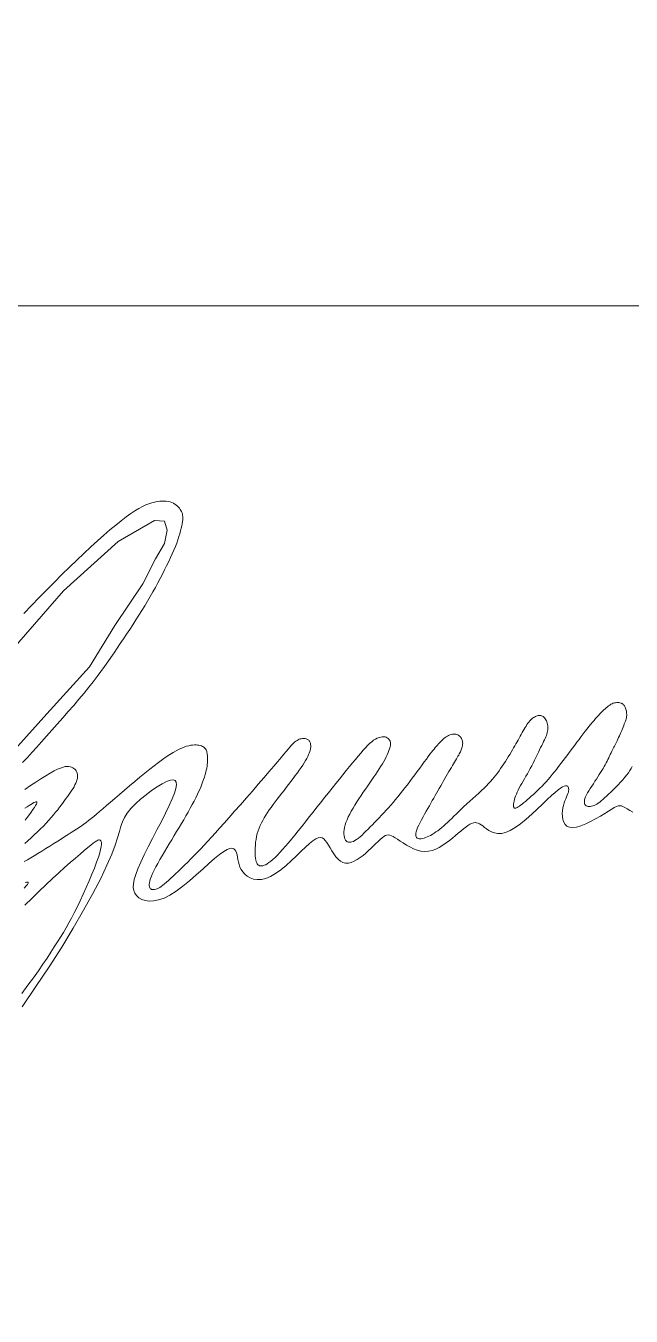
# Model space of a CAD drawing. Header units: millimetres. Extents: x 0 to 571985, y 0 to 2066666.
# Drawn here: x 568738.02 to 568740.95, y 2065003.81 to 2065010.06 of the extents above; entities that cross this region are included whole.
import ezdxf
from ezdxf.xclip import XClip

# ---------------------------------------------------------------- set-up
doc = ezdxf.new("R2010")
doc.units = ezdxf.units.MM
for name, pattern in [('ACAD_ISO10W100', [18.5, 12, -3, 0.5, -3]), ('CENTER', [3, 1.5, -0.5, 0.5, -0.5]), ('CENTER2', [1.125, 0.75, -0.125, 0.125, -0.125]), ('HIDDEN', [0.75, 0.5, -0.25]), ('Xref Grid (A1)$0$CENTER2', [1.125, 0.75, -0.125, 0.125, -0.125])]:
    doc.linetypes.add(name, pattern=pattern)
for name, color, linetype, lineweight in [('A-KY HIEU', 34, 'Continuous', 20), ('A-NET THAY', 125, 'Continuous', 18), ('A-TEXT', 7, 'Continuous', 18), ('boDnv', 54, 'Continuous', 25), ('E- RANH GIOI', 1, 'CENTER', 13)]:
    doc.layers.add(name, color=color, linetype=linetype, lineweight=lineweight)
for name, color, linetype in [('BoThamCo', 94, 'Continuous'), ('CDC.01.AXIS', 160, 'CENTER2'), ('ChiaLo', 128, 'CENTER'), ('datOlienke', 42, 'Continuous'), ('LogDg', 7, 'Continuous'), ('LoLK', 6, 'Continuous'), ('RANHGIOI', 2, 'HIDDEN'), ('TimDg', 222, 'Continuous'), ('ViaHeS', 32, 'Continuous'), ('Xref Grid (A1)$0$01.AXIS', 160, 'Xref Grid (A1)$0$CENTER2')]:
    doc.layers.add(name, color=color, linetype=linetype)
doc.styles.add('rms', font='romans.shx', dxfattribs={"width": 0.7, "bigfont": 'vns.shx'})
doc.linetypes.add('ADL', pattern='A,0.125,-0.15,["++",rms,S=0.5,R=0,X=0,Y=-0.2245],-1.35,1.125', length=2.75)

# ---------------------------------------------------------------- blocks, each defined once
blk = doc.blocks.new('dangquang')
for points in [[(-8.532, 1.651), (-8.5, 1.673), (-8.47, 1.692), (-8.443, 1.709), (-8.419, 1.724), (-8.398, 1.735), (-8.381, 1.743), (-8.368, 1.746), (-8.359, 1.746), (-8.355, 1.74), (-8.356, 1.73), (-8.362, 1.713), (-8.374, 1.691), (-8.39, 1.664), (-8.412, 1.632), (-8.437, 1.596), (-8.465, 1.557), (-8.496, 1.516), (-8.528, 1.474)], [(-8.526, 0.552), (-8.509, 0.557), (-8.494, 0.559), (-8.485, 0.558), (-8.481, 0.553), (-8.483, 0.542), (-8.494, 0.526), (-8.512, 0.502), (-8.541, 0.47)], [(-8.573, -1.283), (-8.368, -0.987), (-8.172, -0.692), (-7.988, -0.402), (-7.818, -0.122), (-7.664, 0.144), (-7.527, 0.391), (-7.411, 0.614), (-7.318, 0.808), (-7.248, 0.971), (-7.197, 1.105), (-7.161, 1.216), (-7.134, 1.308), (-7.111, 1.385), (-7.088, 1.453), (-7.059, 1.517), (-7.019, 1.58), (-6.964, 1.646), (-6.897, 1.715), (-6.822, 1.784), (-6.741, 1.851), (-6.658, 1.912), (-6.577, 1.967), (-6.502, 2.012), (-6.436, 2.046), (-6.381, 2.066), (-6.34, 2.071), (-6.311, 2.062), (-6.294, 2.038), (-6.29, 1.999), (-6.299, 1.945), (-6.32, 1.876), (-6.353, 1.791), (-6.398, 1.691), (-6.453, 1.578), (-6.514, 1.457), (-6.579, 1.331), (-6.645, 1.204), (-6.709, 1.079), (-6.769, 0.961), (-6.82, 0.852), (-6.862, 0.756), (-6.894, 0.672), (-6.916, 0.599), (-6.928, 0.536), (-6.93, 0.482), (-6.923, 0.435), (-6.907, 0.395), (-6.882, 0.36), (-6.848, 0.329), (-6.805, 0.304), (-6.755, 0.287), (-6.696, 0.278), (-6.63, 0.28), (-6.556, 0.295), (-6.475, 0.323), (-6.388, 0.366), (-6.294, 0.426), (-6.196, 0.499), (-6.097, 0.58), (-5.998, 0.666), (-5.902, 0.752), (-5.811, 0.833), (-5.728, 0.907), (-5.655, 0.967), (-5.593, 1.012), (-5.543, 1.041), (-5.502, 1.057), (-5.47, 1.061), (-5.445, 1.054), (-5.427, 1.039), (-5.413, 1.018), (-5.403, 0.991), (-5.396, 0.961), (-5.389, 0.928), (-5.383, 0.893), (-5.376, 0.856), (-5.366, 0.819), (-5.353, 0.782), (-5.335, 0.745), (-5.312, 0.71), (-5.282, 0.676), (-5.245, 0.647), (-5.201, 0.622), (-5.152, 0.605), (-5.097, 0.597), (-5.036, 0.599), (-4.971, 0.614), (-4.901, 0.642), (-4.826, 0.686), (-4.749, 0.742), (-4.671, 0.807), (-4.593, 0.876), (-4.518, 0.947), (-4.447, 1.015), (-4.381, 1.077), (-4.323, 1.13), (-4.273, 1.17), (-4.231, 1.198), (-4.195, 1.213), (-4.164, 1.218), (-4.138, 1.213), (-4.113, 1.198), (-4.091, 1.175), (-4.068, 1.144), (-4.044, 1.107), (-4.018, 1.065), (-3.992, 1.021), (-3.963, 0.976), (-3.933, 0.935), (-3.9, 0.898), (-3.866, 0.868), (-3.829, 0.847), (-3.79, 0.838), (-3.749, 0.839), (-3.706, 0.849), (-3.663, 0.867), (-3.619, 0.892), (-3.576, 0.921), (-3.533, 0.954), (-3.491, 0.989), (-3.451, 1.025), (-3.413, 1.061), (-3.377, 1.097), (-3.343, 1.131), (-3.31, 1.162), (-3.28, 1.19), (-3.252, 1.214), (-3.226, 1.233), (-3.203, 1.247), (-3.18, 1.254), (-3.158, 1.257), (-3.136, 1.254), (-3.112, 1.246), (-3.085, 1.233), (-3.056, 1.216), (-3.021, 1.193), (-2.982, 1.167), (-2.939, 1.138), (-2.891, 1.108), (-2.841, 1.079), (-2.788, 1.054), (-2.733, 1.033), (-2.677, 1.018), (-2.622, 1.012), (-2.567, 1.015), (-2.512, 1.028), (-2.458, 1.047), (-2.406, 1.073), (-2.355, 1.104), (-2.305, 1.138), (-2.257, 1.174), (-2.211, 1.211), (-2.167, 1.247), (-2.126, 1.282), (-2.086, 1.315), (-2.049, 1.345), (-2.014, 1.372), (-1.982, 1.396), (-1.952, 1.415), (-1.924, 1.428), (-1.899, 1.437), (-1.876, 1.44), (-1.855, 1.438), (-1.833, 1.432), (-1.811, 1.421), (-1.788, 1.407), (-1.764, 1.39), (-1.736, 1.369), (-1.706, 1.346), (-1.671, 1.323), (-1.633, 1.303), (-1.589, 1.287), (-1.54, 1.278), (-1.486, 1.279), (-1.425, 1.293), (-1.357, 1.321), (-1.283, 1.365), (-1.204, 1.422), (-1.122, 1.489), (-1.039, 1.562), (-0.958, 1.637), (-0.88, 1.711), (-0.809, 1.779), (-0.745, 1.839), (-0.692, 1.887), (-0.648, 1.924), (-0.612, 1.951), (-0.583, 1.969), (-0.56, 1.98), (-0.542, 1.985), (-0.528, 1.985), (-0.517, 1.981), (-0.508, 1.975), (-0.501, 1.967), (-0.496, 1.956), (-0.493, 1.943), (-0.492, 1.928), (-0.493, 1.911), (-0.497, 1.892), (-0.504, 1.871), (-0.513, 1.847), (-0.524, 1.821), (-0.536, 1.793), (-0.548, 1.763), (-0.56, 1.73), (-0.571, 1.694), (-0.579, 1.656), (-0.585, 1.615), (-0.588, 1.572), (-0.586, 1.528), (-0.579, 1.485), (-0.566, 1.446), (-0.546, 1.412), (-0.518, 1.386), (-0.481, 1.37), (-0.434, 1.365), (-0.377, 1.374), (-0.311, 1.394), (-0.241, 1.423), (-0.168, 1.458), (-0.095, 1.497), (-0.024, 1.537), (0.041, 1.576), (0.097, 1.61), (0.144, 1.639), (0.182, 1.661), (0.213, 1.676), (0.239, 1.686), (0.263, 1.689), (0.286, 1.686), (0.31, 1.677), (0.339, 1.662), (0.372, 1.642), (0.411, 1.618), (0.454, 1.593)], [(0.445, 2.268), (0.43, 2.239), (0.412, 2.21), (0.391, 2.178), (0.367, 2.145), (0.338, 2.11), (0.307, 2.073), (0.273, 2.036), (0.238, 1.998), (0.201, 1.961), (0.166, 1.925), (0.131, 1.891), (0.098, 1.859), (0.067, 1.83), (0.039, 1.804), (0.013, 1.781), (-0.012, 1.76), (-0.034, 1.742), (-0.056, 1.727), (-0.077, 1.713), (-0.097, 1.702), (-0.117, 1.693), (-0.137, 1.687), (-0.155, 1.682), (-0.173, 1.679), (-0.19, 1.679), (-0.206, 1.68), (-0.22, 1.684), (-0.233, 1.69), (-0.243, 1.697), (-0.252, 1.707), (-0.258, 1.72), (-0.261, 1.735), (-0.261, 1.752), (-0.259, 1.772), (-0.253, 1.794), (-0.243, 1.82), (-0.23, 1.848), (-0.213, 1.879), (-0.194, 1.911), (-0.173, 1.945), (-0.15, 1.98), (-0.127, 2.015), (-0.104, 2.05), (-0.081, 2.084), (-0.06, 2.117), (-0.04, 2.149), (-0.02, 2.18), (-0.002, 2.21), (0.015, 2.239), (0.031, 2.267), (0.046, 2.295), (0.06, 2.322), (0.074, 2.348), (0.087, 2.375), (0.099, 2.4), (0.111, 2.425), (0.122, 2.449), (0.133, 2.472), (0.143, 2.494), (0.153, 2.514), (0.163, 2.534), (0.173, 2.553), (0.183, 2.572), (0.193, 2.59), (0.204, 2.609), (0.214, 2.629), (0.224, 2.649), (0.235, 2.672), (0.246, 2.696), (0.257, 2.721), (0.269, 2.747), (0.28, 2.774), (0.291, 2.801), (0.302, 2.827), (0.312, 2.853), (0.322, 2.876), (0.33, 2.899), (0.338, 2.919), (0.345, 2.938), (0.351, 2.957), (0.356, 2.974), (0.36, 2.99), (0.363, 3.007), (0.365, 3.023), (0.365, 3.039), (0.364, 3.056), (0.362, 3.072), (0.36, 3.088), (0.356, 3.103), (0.352, 3.118), (0.347, 3.132), (0.342, 3.145), (0.337, 3.157), (0.331, 3.167), (0.324, 3.177), (0.317, 3.185), (0.308, 3.193), (0.299, 3.199), (0.288, 3.204), (0.276, 3.208), (0.263, 3.212), (0.249, 3.214), (0.233, 3.215), (0.217, 3.215), (0.2, 3.213), (0.183, 3.21), (0.165, 3.205), (0.148, 3.198), (0.131, 3.19), (0.114, 3.179), (0.097, 3.167), (0.08, 3.154), (0.062, 3.139), (0.045, 3.123), (0.027, 3.106), (0.008, 3.087), (-0.011, 3.068), (-0.031, 3.048), (-0.051, 3.026), (-0.073, 3.003), (-0.095, 2.978), (-0.118, 2.952), (-0.142, 2.924), (-0.167, 2.894), (-0.193, 2.861), (-0.22, 2.827), (-0.249, 2.79), (-0.278, 2.752), (-0.308, 2.712), (-0.339, 2.671), (-0.371, 2.628), (-0.403, 2.584), (-0.437, 2.539), (-0.471, 2.494), (-0.505, 2.448), (-0.54, 2.402), (-0.574, 2.356), (-0.608, 2.312), (-0.642, 2.269), (-0.675, 2.227), (-0.706, 2.187), (-0.737, 2.149), (-0.767, 2.113), (-0.797, 2.078), (-0.827, 2.044), (-0.857, 2.012), (-0.887, 1.98), (-0.918, 1.948), (-0.949, 1.917), (-0.981, 1.887), (-1.014, 1.857), (-1.045, 1.829), (-1.076, 1.802), (-1.105, 1.776), (-1.133, 1.753), (-1.159, 1.732), (-1.182, 1.713), (-1.203, 1.697), (-1.221, 1.684), (-1.238, 1.672), (-1.252, 1.664), (-1.265, 1.658), (-1.276, 1.654), (-1.285, 1.654), (-1.293, 1.655), (-1.299, 1.659), (-1.304, 1.666), (-1.308, 1.675), (-1.309, 1.687), (-1.31, 1.701), (-1.308, 1.718), (-1.305, 1.736), (-1.301, 1.757), (-1.294, 1.78), (-1.287, 1.805), (-1.277, 1.832), (-1.266, 1.861), (-1.253, 1.89), (-1.239, 1.921), (-1.223, 1.953), (-1.206, 1.986), (-1.187, 2.019), (-1.167, 2.053), (-1.146, 2.089), (-1.125, 2.125), (-1.103, 2.162), (-1.081, 2.2), (-1.06, 2.24), (-1.038, 2.28), (-1.017, 2.321), (-0.997, 2.362), (-0.978, 2.402), (-0.959, 2.442), (-0.94, 2.48), (-0.923, 2.517), (-0.907, 2.551), (-0.891, 2.582), (-0.877, 2.611), (-0.864, 2.637), (-0.851, 2.662), (-0.841, 2.685), (-0.831, 2.707), (-0.822, 2.729), (-0.815, 2.75), (-0.81, 2.771), (-0.805, 2.792), (-0.803, 2.813), (-0.801, 2.833), (-0.801, 2.854), (-0.802, 2.873), (-0.805, 2.892), (-0.809, 2.91), (-0.814, 2.928), (-0.821, 2.944), (-0.829, 2.96), (-0.838, 2.974), (-0.848, 2.987), (-0.858, 2.998), (-0.869, 3.007), (-0.881, 3.014), (-0.893, 3.02), (-0.906, 3.023), (-0.919, 3.025), (-0.932, 3.024), (-0.945, 3.023), (-0.958, 3.019), (-0.972, 3.014), (-0.985, 3.008), (-0.999, 3.001), (-1.012, 2.992), (-1.026, 2.982), (-1.04, 2.971), (-1.053, 2.958), (-1.067, 2.943), (-1.081, 2.927), (-1.095, 2.909), (-1.109, 2.889), (-1.123, 2.868), (-1.137, 2.845), (-1.151, 2.821), (-1.166, 2.796), (-1.18, 2.77), (-1.195, 2.743), (-1.21, 2.716), (-1.225, 2.689), (-1.24, 2.661), (-1.256, 2.633), (-1.272, 2.605), (-1.289, 2.575), (-1.306, 2.545), (-1.324, 2.514), (-1.344, 2.482), (-1.364, 2.448), (-1.385, 2.413), (-1.407, 2.378), (-1.429, 2.343), (-1.452, 2.307), (-1.475, 2.272), (-1.499, 2.238), (-1.522, 2.204), (-1.546, 2.172), (-1.57, 2.141), (-1.594, 2.111), (-1.62, 2.08), (-1.648, 2.049), (-1.677, 2.018), (-1.709, 1.985), (-1.744, 1.95), (-1.783, 1.914), (-1.823, 1.875), (-1.866, 1.836), (-1.91, 1.796), (-1.954, 1.755), (-1.998, 1.715), (-2.041, 1.676), (-2.081, 1.638), (-2.12, 1.601), (-2.156, 1.566), (-2.19, 1.533), (-2.222, 1.501), (-2.253, 1.471), (-2.283, 1.442), (-2.313, 1.415), (-2.341, 1.389), (-2.37, 1.365), (-2.399, 1.342), (-2.427, 1.32), (-2.455, 1.301), (-2.483, 1.282), (-2.51, 1.266), (-2.536, 1.251), (-2.561, 1.238), (-2.586, 1.227), (-2.609, 1.217), (-2.631, 1.21), (-2.652, 1.205), (-2.671, 1.201), (-2.689, 1.2), (-2.705, 1.201), (-2.719, 1.204), (-2.731, 1.21), (-2.741, 1.218), (-2.748, 1.229), (-2.753, 1.243), (-2.754, 1.26), (-2.753, 1.281), (-2.747, 1.305), (-2.739, 1.333), (-2.726, 1.366), (-2.709, 1.402), (-2.69, 1.441), (-2.669, 1.481), (-2.646, 1.523), (-2.623, 1.566), (-2.599, 1.608), (-2.575, 1.65), (-2.552, 1.69), (-2.53, 1.728), (-2.509, 1.766), (-2.488, 1.803), (-2.467, 1.839), (-2.447, 1.874), (-2.426, 1.91), (-2.406, 1.946), (-2.385, 1.982), (-2.364, 2.019), (-2.343, 2.055), (-2.322, 2.091), (-2.302, 2.126), (-2.282, 2.16), (-2.262, 2.194), (-2.244, 2.225), (-2.226, 2.255), (-2.209, 2.283), (-2.194, 2.31), (-2.179, 2.335), (-2.165, 2.359), (-2.152, 2.381), (-2.14, 2.402), (-2.129, 2.421), (-2.119, 2.439), (-2.11, 2.456), (-2.102, 2.472), (-2.094, 2.487), (-2.087, 2.502), (-2.081, 2.516), (-2.076, 2.53), (-2.071, 2.544), (-2.067, 2.558), (-2.064, 2.572), (-2.061, 2.586), (-2.06, 2.6), (-2.059, 2.615), (-2.06, 2.629), (-2.062, 2.643), (-2.065, 2.657), (-2.07, 2.671), (-2.077, 2.684), (-2.085, 2.697), (-2.094, 2.709), (-2.105, 2.72), (-2.117, 2.729), (-2.13, 2.737), (-2.144, 2.743), (-2.16, 2.747), (-2.177, 2.749), (-2.194, 2.749), (-2.212, 2.747), (-2.23, 2.743), (-2.249, 2.737), (-2.267, 2.729), (-2.285, 2.72), (-2.303, 2.709), (-2.32, 2.696), (-2.337, 2.683), (-2.353, 2.668), (-2.37, 2.653), (-2.386, 2.636), (-2.401, 2.62), (-2.417, 2.603), (-2.432, 2.586), (-2.447, 2.568), (-2.464, 2.549), (-2.481, 2.528), (-2.499, 2.505), (-2.52, 2.479), (-2.543, 2.45), (-2.568, 2.416), (-2.596, 2.378), (-2.627, 2.336), (-2.66, 2.292), (-2.695, 2.244), (-2.731, 2.195), (-2.768, 2.146), (-2.805, 2.096), (-2.841, 2.047), (-2.877, 1.999), (-2.913, 1.953), (-2.948, 1.908), (-2.983, 1.864), (-3.018, 1.821), (-3.052, 1.779), (-3.087, 1.739), (-3.121, 1.699), (-3.156, 1.66), (-3.191, 1.622), (-3.226, 1.585), (-3.26, 1.548), (-3.295, 1.512), (-3.329, 1.477), (-3.362, 1.443), (-3.395, 1.409), (-3.427, 1.375), (-3.459, 1.343), (-3.49, 1.312), (-3.519, 1.283), (-3.548, 1.255), (-3.576, 1.23), (-3.602, 1.208), (-3.628, 1.189), (-3.652, 1.174), (-3.674, 1.162), (-3.696, 1.153), (-3.715, 1.149), (-3.734, 1.148), (-3.75, 1.15), (-3.766, 1.157), (-3.779, 1.167), (-3.791, 1.182), (-3.8, 1.199), (-3.808, 1.221), (-3.813, 1.245), (-3.816, 1.272), (-3.816, 1.302), (-3.813, 1.334), (-3.807, 1.368), (-3.797, 1.405), (-3.785, 1.442), (-3.769, 1.482), (-3.751, 1.523), (-3.73, 1.565), (-3.707, 1.609), (-3.681, 1.653), (-3.654, 1.699), (-3.624, 1.746), (-3.594, 1.793), (-3.562, 1.84), (-3.529, 1.888), (-3.497, 1.935), (-3.464, 1.982), (-3.432, 2.027), (-3.402, 2.072), (-3.372, 2.115), (-3.344, 2.156), (-3.317, 2.197), (-3.292, 2.236), (-3.268, 2.273), (-3.246, 2.31), (-3.226, 2.345), (-3.207, 2.379), (-3.189, 2.412), (-3.174, 2.444), (-3.16, 2.475), (-3.149, 2.504), (-3.14, 2.532), (-3.133, 2.558), (-3.129, 2.582), (-3.128, 2.605), (-3.129, 2.625), (-3.133, 2.644), (-3.14, 2.66), (-3.149, 2.674), (-3.161, 2.686), (-3.175, 2.695), (-3.19, 2.703), (-3.208, 2.707), (-3.228, 2.709), (-3.249, 2.709), (-3.272, 2.705), (-3.296, 2.698), (-3.322, 2.688), (-3.349, 2.674), (-3.376, 2.657), (-3.405, 2.635), (-3.435, 2.61), (-3.466, 2.58), (-3.498, 2.547), (-3.532, 2.509), (-3.567, 2.468), (-3.605, 2.423), (-3.645, 2.374), (-3.687, 2.322), (-3.732, 2.267), (-3.78, 2.208), (-3.83, 2.147), (-3.881, 2.083), (-3.935, 2.018), (-3.989, 1.95), (-4.045, 1.88), (-4.102, 1.81), (-4.159, 1.738), (-4.216, 1.666), (-4.272, 1.594), (-4.329, 1.523), (-4.384, 1.453), (-4.438, 1.384), (-4.491, 1.319), (-4.541, 1.256), (-4.59, 1.197), (-4.636, 1.141), (-4.68, 1.089), (-4.721, 1.041), (-4.761, 0.998), (-4.798, 0.958), (-4.833, 0.924), (-4.865, 0.893), (-4.895, 0.868), (-4.923, 0.847), (-4.949, 0.83), (-4.972, 0.817), (-4.994, 0.808), (-5.013, 0.802), (-5.031, 0.799), (-5.048, 0.799), (-5.062, 0.802), (-5.075, 0.808), (-5.086, 0.816), (-5.096, 0.828), (-5.105, 0.843), (-5.112, 0.863), (-5.118, 0.886), (-5.122, 0.914), (-5.126, 0.946), (-5.128, 0.981), (-5.128, 1.02), (-5.128, 1.062), (-5.125, 1.104), (-5.121, 1.148), (-5.115, 1.192), (-5.106, 1.235), (-5.096, 1.276), (-5.084, 1.317), (-5.07, 1.356), (-5.054, 1.395), (-5.036, 1.434), (-5.016, 1.472), (-4.994, 1.51), (-4.971, 1.548), (-4.946, 1.587), (-4.92, 1.626), (-4.892, 1.665), (-4.863, 1.706), (-4.832, 1.746), (-4.801, 1.788), (-4.769, 1.83), (-4.735, 1.873), (-4.701, 1.916), (-4.667, 1.96), (-4.633, 2.004), (-4.599, 2.048), (-4.566, 2.092), (-4.534, 2.134), (-4.503, 2.176), (-4.475, 2.216), (-4.448, 2.255), (-4.424, 2.291), (-4.403, 2.326), (-4.383, 2.359), (-4.366, 2.39), (-4.351, 2.419), (-4.339, 2.445), (-4.328, 2.469), (-4.32, 2.49), (-4.314, 2.51), (-4.31, 2.527), (-4.307, 2.542), (-4.306, 2.557), (-4.306, 2.57), (-4.306, 2.582), (-4.308, 2.593), (-4.309, 2.604), (-4.311, 2.614), (-4.314, 2.624), (-4.317, 2.634), (-4.322, 2.643), (-4.327, 2.651), (-4.334, 2.658), (-4.342, 2.665), (-4.352, 2.67), (-4.362, 2.675), (-4.374, 2.679), (-4.387, 2.682), (-4.401, 2.683), (-4.415, 2.684), (-4.43, 2.683), (-4.445, 2.681), (-4.46, 2.677), (-4.476, 2.672), (-4.491, 2.665), (-4.507, 2.656), (-4.524, 2.645), (-4.54, 2.632), (-4.558, 2.617), (-4.576, 2.599), (-4.595, 2.579), (-4.615, 2.555), (-4.639, 2.527), (-4.668, 2.493), (-4.702, 2.451), (-4.743, 2.401), (-4.792, 2.342), (-4.851, 2.273), (-4.92, 2.193), (-4.997, 2.103), (-5.081, 2.007), (-5.168, 1.907), (-5.257, 1.805), (-5.346, 1.704), (-5.432, 1.607), (-5.513, 1.515), (-5.586, 1.432), (-5.654, 1.356), (-5.716, 1.286), (-5.774, 1.222), (-5.828, 1.163), (-5.879, 1.107), (-5.929, 1.054), (-5.979, 1.003), (-6.028, 0.952), (-6.077, 0.903), (-6.125, 0.855), (-6.173, 0.808), (-6.218, 0.764), (-6.262, 0.722), (-6.304, 0.682), (-6.342, 0.646), (-6.378, 0.613), (-6.41, 0.583), (-6.44, 0.557), (-6.467, 0.534), (-6.492, 0.513), (-6.516, 0.496), (-6.538, 0.481), (-6.558, 0.469), (-6.578, 0.46), (-6.596, 0.453), (-6.614, 0.449), (-6.63, 0.448), (-6.644, 0.449), (-6.658, 0.452), (-6.669, 0.458), (-6.679, 0.467), (-6.686, 0.477), (-6.692, 0.491), (-6.695, 0.507), (-6.695, 0.527), (-6.692, 0.551), (-6.686, 0.579), (-6.676, 0.611), (-6.662, 0.647), (-6.643, 0.688), (-6.621, 0.734), (-6.595, 0.784), (-6.567, 0.837), (-6.536, 0.892), (-6.503, 0.949), (-6.468, 1.008), (-6.433, 1.067), (-6.397, 1.127), (-6.361, 1.187), (-6.325, 1.247), (-6.289, 1.306), (-6.253, 1.366), (-6.218, 1.424), (-6.184, 1.482), (-6.151, 1.539), (-6.119, 1.596), (-6.088, 1.651), (-6.059, 1.705), (-6.031, 1.757), (-6.005, 1.808), (-5.981, 1.858), (-5.959, 1.906), (-5.938, 1.951), (-5.92, 1.995), (-5.904, 2.037), (-5.889, 2.077), (-5.877, 2.114), (-5.866, 2.15), (-5.857, 2.184), (-5.85, 2.216), (-5.844, 2.246), (-5.839, 2.275), (-5.836, 2.301), (-5.833, 2.326), (-5.832, 2.35), (-5.831, 2.372), (-5.831, 2.392), (-5.832, 2.412), (-5.833, 2.43), (-5.835, 2.447), (-5.837, 2.463), (-5.84, 2.479), (-5.843, 2.493), (-5.848, 2.506), (-5.854, 2.518), (-5.861, 2.53), (-5.87, 2.54), (-5.881, 2.55), (-5.893, 2.559), (-5.907, 2.567), (-5.923, 2.574), (-5.94, 2.579), (-5.959, 2.583), (-5.98, 2.587), (-6.002, 2.588), (-6.026, 2.588), (-6.052, 2.587), (-6.08, 2.583), (-6.109, 2.577), (-6.141, 2.569), (-6.175, 2.557), (-6.212, 2.542), (-6.252, 2.524), (-6.294, 2.502), (-6.34, 2.476), (-6.389, 2.445), (-6.441, 2.411), (-6.496, 2.372), (-6.556, 2.328), (-6.619, 2.28), (-6.686, 2.228), (-6.757, 2.171), (-6.831, 2.11), (-6.907, 2.047), (-6.983, 1.983), (-7.058, 1.919), (-7.131, 1.857), (-7.201, 1.797), (-7.265, 1.742), (-7.324, 1.691), (-7.378, 1.645), (-7.427, 1.603), (-7.472, 1.565), (-7.514, 1.53), (-7.552, 1.498), (-7.589, 1.469), (-7.625, 1.442), (-7.66, 1.416), (-7.695, 1.391), (-7.731, 1.367), (-7.767, 1.342), (-7.806, 1.317), (-7.847, 1.291), (-7.891, 1.263), (-7.939, 1.233), (-7.991, 1.2), (-8.046, 1.166), (-8.103, 1.129), (-8.162, 1.092), (-8.222, 1.055), (-8.281, 1.018), (-8.338, 0.983), (-8.394, 0.95), (-8.446, 0.919), (-8.495, 0.89), (-8.541, 0.864)], [(-8.533, 1.129), (-8.487, 1.171), (-8.44, 1.214), (-8.393, 1.257), (-8.346, 1.302), (-8.301, 1.346), (-8.257, 1.389), (-8.215, 1.432), (-8.177, 1.474), (-8.141, 1.515), (-8.108, 1.554), (-8.077, 1.593), (-8.047, 1.63), (-8.02, 1.666), (-7.993, 1.701), (-7.968, 1.735), (-7.944, 1.768), (-7.92, 1.8), (-7.897, 1.831), (-7.876, 1.861), (-7.856, 1.89), (-7.837, 1.918), (-7.82, 1.945), (-7.805, 1.971), (-7.791, 1.997), (-7.779, 2.022), (-7.77, 2.046), (-7.762, 2.069), (-7.756, 2.092), (-7.753, 2.113), (-7.752, 2.133), (-7.754, 2.152), (-7.757, 2.171), (-7.764, 2.188), (-7.772, 2.203), (-7.782, 2.218), (-7.795, 2.231), (-7.809, 2.242), (-7.825, 2.252), (-7.842, 2.26), (-7.861, 2.266), (-7.883, 2.27), (-7.907, 2.27), (-7.936, 2.267), (-7.968, 2.259), (-8.006, 2.246), (-8.05, 2.228), (-8.101, 2.203), (-8.159, 2.171), (-8.224, 2.133), (-8.295, 2.089), (-8.37, 2.04), (-8.449, 1.987), (-8.531, 1.931)], [(-8.565, 2.328), (-8.494, 2.404), (-8.424, 2.479), (-8.355, 2.556), (-8.284, 2.636), (-8.211, 2.718), (-8.134, 2.805), (-8.054, 2.895), (-7.973, 2.988), (-7.891, 3.081), (-7.81, 3.174), (-7.732, 3.266), (-7.657, 3.356), (-7.587, 3.442), (-7.522, 3.523), (-7.463, 3.601), (-7.408, 3.675), (-7.356, 3.747), (-7.307, 3.816), (-7.26, 3.884), (-7.213, 3.952), (-7.168, 4.02), (-7.121, 4.088), (-7.075, 4.157), (-7.028, 4.227), (-6.982, 4.297), (-6.936, 4.367), (-6.89, 4.437), (-6.845, 4.507), (-6.802, 4.577), (-6.76, 4.647), (-6.718, 4.716), (-6.679, 4.784), (-6.64, 4.852), (-6.603, 4.919), (-6.567, 4.985), (-6.532, 5.05), (-6.499, 5.114), (-6.467, 5.178), (-6.436, 5.239), (-6.406, 5.3), (-6.379, 5.359), (-6.353, 5.416), (-6.329, 5.471), (-6.307, 5.524), (-6.287, 5.575), (-6.269, 5.624), (-6.254, 5.67), (-6.241, 5.713), (-6.229, 5.754), (-6.22, 5.793), (-6.212, 5.828), (-6.206, 5.861), (-6.202, 5.891), (-6.199, 5.918), (-6.198, 5.943), (-6.198, 5.965), (-6.2, 5.985), (-6.204, 6.004), (-6.209, 6.022), (-6.216, 6.04), (-6.224, 6.057), (-6.235, 6.073), (-6.247, 6.09), (-6.261, 6.106), (-6.277, 6.122), (-6.295, 6.137), (-6.314, 6.15), (-6.336, 6.163), (-6.359, 6.173), (-6.384, 6.182), (-6.412, 6.189), (-6.441, 6.194), (-6.471, 6.196), (-6.504, 6.196), (-6.539, 6.194), (-6.575, 6.189), (-6.614, 6.181), (-6.654, 6.171), (-6.697, 6.156), (-6.743, 6.138), (-6.792, 6.115), (-6.846, 6.086), (-6.904, 6.051), (-6.966, 6.01), (-7.035, 5.961), (-7.109, 5.904), (-7.189, 5.84), (-7.275, 5.769), (-7.365, 5.691), (-7.46, 5.607), (-7.559, 5.517), (-7.661, 5.421), (-7.766, 5.321), (-7.874, 5.217), (-7.985, 5.109), (-8.096, 4.998), (-8.209, 4.884), (-8.322, 4.768), (-8.434, 4.651), (-8.545, 4.533)], [(-8.533, 0.217), (-8.425, 0.324), (-8.321, 0.426), (-8.221, 0.521), (-8.125, 0.612), (-8.032, 0.697), (-7.944, 0.776), (-7.862, 0.849), (-7.786, 0.915), (-7.717, 0.974), (-7.655, 1.026), (-7.602, 1.07), (-7.558, 1.106), (-7.522, 1.135), (-7.493, 1.156), (-7.47, 1.171), (-7.452, 1.18), (-7.439, 1.185), (-7.428, 1.184), (-7.419, 1.18), (-7.411, 1.172), (-7.405, 1.16), (-7.401, 1.142), (-7.401, 1.118), (-7.404, 1.085), (-7.412, 1.043), (-7.426, 0.992), (-7.446, 0.928), (-7.472, 0.853), (-7.505, 0.768), (-7.542, 0.676), (-7.583, 0.578), (-7.626, 0.478), (-7.671, 0.379), (-7.715, 0.282), (-7.759, 0.191), (-7.801, 0.106), (-7.842, 0.028), (-7.881, -0.045), (-7.921, -0.116), (-7.962, -0.185), (-8.004, -0.254), (-8.049, -0.325), (-8.097, -0.399), (-8.148, -0.479), (-8.204, -0.564), (-8.265, -0.654), (-8.332, -0.752), (-8.406, -0.856), (-8.486, -0.967), (-8.575, -1.087)]]:
    blk.add_lwpolyline(points)
for points in [[(-6.788, 4.97), (-7.202, 4.355), (-7.577, 3.746), (-8.209, 3.046), (-8.941, 2.234), (-10.04, 1.307), (-10.642, 0.855), (-10.744, 0.925), (-10.639, 1.218), (-10.215, 1.948), (-9.865, 2.432), (-9.403, 3.12), (-8.623, 4.107), (-7.963, 4.868), (-7.151, 5.597), (-6.616, 5.906), (-6.47, 5.897), (-6.428, 5.763), (-6.47, 5.566), (-6.603, 5.339)], [(-8.209, 3.046), (-8.941, 2.234), (-10.04, 1.307), (-10.642, 0.855), (-10.744, 0.925), (-10.639, 1.218), (-10.215, 1.948), (-9.865, 2.432), (-9.403, 3.12), (-8.623, 4.107), (-7.963, 4.868), (-7.151, 5.597), (-6.616, 5.906), (-6.47, 5.897), (-6.428, 5.763), (-6.47, 5.566), (-6.603, 5.339), (-6.788, 4.97), (-7.202, 4.355), (-7.577, 3.746)], [(-6.616, 5.906), (-6.47, 5.897), (-6.428, 5.763), (-6.47, 5.566), (-6.603, 5.339), (-6.788, 4.97), (-7.202, 4.355), (-7.577, 3.746), (-8.209, 3.046), (-8.941, 2.234), (-10.04, 1.307), (-10.642, 0.855), (-10.744, 0.925), (-10.639, 1.218), (-10.215, 1.948), (-9.865, 2.432), (-9.403, 3.12), (-8.623, 4.107), (-7.963, 4.868), (-7.151, 5.597)]]:
    blk.add_lwpolyline(points, close=True)
blk = doc.blocks.new('A$C33BC4D2A')
at = {"layer": 'A-KY HIEU', "color": 0}
blk.add_line((353.662, -181.132), (414.985, -181.132), dxfattribs=at)
at = {"layer": 'A-TEXT', "xscale": 0.7716810816000003, "yscale": 0.7716810816000003, "zscale": 0.7716810816000003}
blk.add_blockref('dangquang', (400.264, -188.141), dxfattribs=at)
blk = doc.blocks.new('NEN')
at = {"layer": 'boDnv', "color": 10, "linetype": 'ADL', "ltscale": 0.25}
for points in [[(263.0527, -132.0058), (256.939, -119.7821), (251.2083, -118.0699), (145.6568, -179.3973), (154.6996, -194.961)], [(270.4041, -156.6479), (272.264, -150.423), (266.19, -138.2787), (158.2163, -201.0136), (167.2591, -216.5772)]]:
    blk.add_lwpolyline(points, close=True, dxfattribs=at)
at = {"layer": 'BoThamCo'}
blk.add_lwpolyline([(274.1261, -178.4835, 1), (272.3678, -175.4573), (138.5886, -253.1856, -0.013452), (91.443, -278.9073, 0.999991), (93.036, -282.0238, 0.013452), (140.3469, -256.2119)], format="xyb", close=True, dxfattribs=at)
at = {"layer": 'ChiaLo', "ltscale": 5}
for points in [[(264.3672, -132.3985), (154.3374, -196.328)], [(266.6082, -136.8792), (156.8493, -200.6513)], [(204.9413, -195.8396), (194.8938, -178.5467)], [(199.7534, -198.8539), (189.7059, -181.5609)], [(194.5655, -201.8682), (184.518, -184.5752)]]:
    blk.add_lwpolyline(points, dxfattribs=at)
at = {"layer": 'datOlienke'}
for points in [[(264.3672, -132.3985), (257.6399, -118.9478), (251.08, -116.9878), (144.2898, -179.0351), (154.3374, -196.328)], [(271.2489, -157.3136), (273.3355, -150.3299), (266.6082, -136.8792), (156.8493, -200.6513), (166.8968, -217.9442)]]:
    blk.add_lwpolyline(points, close=True, dxfattribs=at)
at = {"layer": 'LogDg'}
for points in [[(34.2963, -348.7657, -0.124666), (14.1135, -339.7708, 0.262937), (-5.3311, -336.7709, -0.009345), (-40.9593, -349.4731), (-145.8681, -384.68, 0.405257), (-155.456, -403.2345), (-146.5573, -432.7198), (-158.0455, -436.1869), (-166.5718, -407.9355, 0.423227), (-185.7044, -398.0489), (-272.0774, -427.0352, 0.40652), (-277.1808, -436.9642), (-262.9473, -483.3973), (-271.552, -486.035), (-285.5926, -440.2316, 0.421949), (-295.7866, -434.9919), (-422.26, -477.4358, 0.346831), (-427.6836, -485.7262), (-426.6625, -497.2491, 0.109851), (-417.2095, -527.0454), (-422.3983, -530.058, -0.109851), (-432.639, -497.7787), (-433.1944, -491.5119, 0.484967), (-443.7084, -484.6337), (-484.1993, -498.2223, 0.36701), (-492.2282, -511.5103), (-484.4022, -560.0117), (-490.3256, -560.9674), (-497.4329, -516.9204, 0.457512), (-512.889, -507.3877), (-525.3374, -511.3138, 0.375227), (-533.5538, -524.7953, 0.049445), (-523.2483, -562.1181), (-518.4039, -576.5774), (-525.5153, -578.96), (-530.3067, -564.659, -0.044276), (-540.221, -530.0359, 0.448349), (-555.6136, -520.8625), (-568.8528, -525.0381), (-576.0716, -502.1495), (-552.3906, -494.6807, 0.333336), (-544.0028, -482.9757), (-545.8648, -397.305, 0.120559), (-569.9983, -307.198), (-621.9793, -219.7122, 0.334943), (-635.3588, -214.2393), (-686.931, -227.8546), (-689.8026, -216.9773), (-647.9573, -205.93, 0.498191), (-640.7041, -188.1979), (-654.3785, -165.1834, -0.144979), (-668.8527, -108.0612), (-659.8453, 118.2305, 0.428088), (-671.924, 130.7074), (-689.222, 130.5802), (-689.3047, 141.8299), (-670.344, 141.9693, 0.400474), (-658.4418, 153.4917), (-657.8283, 168.9043), (-656.0598, 189.3738), (-648.5876, 188.7282), (-650.3411, 168.4321), (-650.8886, 154.6782, 0.425345), (-638.9212, 142.2009), (-621.6127, 142.3282, 0.402651), (-609.7072, 153.9405), (-609.3869, 163.8586, -0.019867), (-608.2266, 179.9421), (-606.8005, 192.652), (-600.8379, 191.9829), (-602.2641, 179.273, 0.019867), (-603.39, 163.6649), (-603.6762, 154.802, 0.425871), (-591.5942, 142.415), (-548.3623, 142.7329), (-548.2796, 131.4832), (-592.8867, 131.1552, 0.401789), (-604.791, 119.5785), (-607.7538, 35.5713, -0.005984), (-607.9832, 30.7182, 0.462462), (-599.1771, 22.2871), (-555.3774, 26.8009), (-554.7623, 20.8325), (-603.2421, 15.8364, 0.355613), (-610.3809, 8.6887), (-613.7935, -24.8378, 0.475348), (-605.0146, -33.6058), (-508.2675, -23.6355, 0.016072), (-476.8057, -19.3675, 0.37392), (-470.1383, -11.259), (-470.7046, 9.3479), (-464.7068, 9.5127), (-464.2353, -7.6476, 0.461916), (-454.7467, -15.2876), (-421.5812, -8.9933, 0.020567), (-382.0148, 0.2159), (-299.7637, 22.9628, 0.415004), (-292.7982, 35.2925), (-296.9693, 50.218), (-285.4122, 53.4478), (-281.2178, 38.4391, 0.413423), (-268.9213, 31.4924), (-169.9684, 58.8583, 0.427702), (-164.4961, 69.0523), (-169.6235, 84.7536), (-163.9199, 86.6162), (-158.4793, 69.9557, 0.400853), (-148.7421, 64.7285), (-123.897, 71.5996, 0.437327), (-113.7947, 91.1732), (-114.4623, 93.0131), (-128.5505, 136.1545), (-105.7362, 143.6047), (-91.7688, 100.8334), (-90.91, 98.4664, 0.429754), (-70.9566, 89.7718, 0.001079), (-63.9336, 92.7659, 0.001474), (-62.3421, 93.4541), (-47.5343, 99.9086, 0.386536), (-43.1261, 109.7256), (-48.3015, 125.5737), (-42.5979, 127.4362), (-38.0761, 113.5896, 0.442444), (-27.2748, 108.7394), (111.6175, 169.2805, 0.414214), (115.7545, 179.8107), (109.3613, 194.4779), (114.8615, 196.8753), (121.2547, 182.2081, 0.414214), (131.7849, 178.0711), (252.97, 230.8939), (276.8715, 241.3122), (291.579, 249.0569, 0.419837), (295.2672, 261.3654), (290.95, 269.1962), (301.4588, 274.9898), (306.0578, 266.6478, 0.408717), (318.1356, 263.0311), (326.5464, 267.4639), (332.1477, 256.8363), (324.2328, 252.6557, 0.419466), (320.5546, 240.3524), (397.0924, 101.5227, 0.433643), (408.4135, 98.6486), (440.7865, 119.3861), (444.0229, 114.3338), (410.4277, 92.8135, 0.395048), (407.7371, 82.2147), (451.0562, 3.6394, -0.005576), (472.2194, -35.7814, 0.422017), (490.0659, -41.1182), (502.995, -33.9182), (514.6716, -54.8862), (500.2954, -62.892, 0.404193), (495.0522, -80.1809), (502.5022, -94.711), (491.824, -100.186), (485.0946, -87.0614, 0.424556), (467.192, -81.6404), (316.1644, -165.913), (307.211, -171.1151, 0.396001), (304.075, -181.6109), (326.1472, -225.7423), (318.0978, -229.7681), (296.7264, -187.0378, 0.432664), (285.5523, -183.6992), (178.0716, -246.1476, 0.389772), (174.86, -256.4881), (194.0999, -297.1258), (188.677, -299.6933), (170.2313, -260.7331, 0.439085), (158.9817, -257.2392), (145.4963, -265.0745, -0.013452), (97.7013, -291.1505, 0.262926), (86.8531, -307.5634, -0.162068), (76.0152, -333.8418, 0.270323), (72.3183, -353.6529), (79.9809, -375.0735), (57.3829, -383.1574), (49.7203, -361.7369, 0.270325), (34.2963, -348.7657)], [(49.5364, -260.0655, -0.269945), (34.0948, -247.1532), (22.9993, -216.4758, -0.362457), (26.4993, -206.84), (119.6847, -152.625, -0.414384), (136.095, -156.9688), (142.2222, -167.5144, 0.414214), (153.1585, -170.4126), (250.593, -113.8012, -0.432664), (261.767, -117.1398), (278.7985, -151.1927, -0.396001), (275.6625, -161.6885), (133.4393, -244.323, -0.012999), (88.3714, -268.9641, -0.278117), (67.7674, -267.5574, 0.110848), (49.5364, -260.0655)]]:
    blk.add_lwpolyline(points, format="xyb", dxfattribs=at)
blk.add_lwpolyline([(274.2517, -178.6997, 1), (272.2422, -175.2412), (138.463, -252.9695, -0.013452), (91.3293, -278.6847, 0.999992), (93.1498, -282.2464, 0.013452), (140.4725, -256.428)], format="xyb", close=True, dxfattribs=at)
at = {"layer": 'LoLK'}
for points in [[(200.0817, -175.5324), (194.8938, -178.5467), (204.9413, -195.8396), (210.1292, -192.8254)], [(194.8938, -178.5467), (189.7059, -181.5609), (199.7534, -198.8539), (204.9413, -195.8396)], [(189.7059, -181.5609), (184.518, -184.5752), (194.5655, -201.8682), (199.7534, -198.8539)], [(184.518, -184.5752), (179.3301, -187.5895), (189.3777, -204.8824), (194.5655, -201.8682)]]:
    blk.add_lwpolyline(points, close=True, dxfattribs=at)
at = {"layer": 'RANHGIOI', "color": 1, "ltscale": 9, "const_width": 1}
blk.add_lwpolyline([(460.0003, -51.299, 0.006594), (435.293, -5.0509), (303.0785, 234.7692), (284.6716, 225.0765), (-55.9928, 76.586), (-56.8387, 76.2232, -0.005137), (-90.7429, 62.0928), (-377.2169, -17.1329, -0.020567), (-418.225, -26.6776), (-463.4433, -35.2593, -0.021218), (-506.4223, -41.5407), (-623.6381, -53.6203), (-626.4644, -70.8838, 0.128574), (-620.4203, -135.3605), (-615.5048, -148.8597, 0.039408), (-607.1434, -167.1884), (-594.1725, -190.5545), (-547.5696, -259.493, -0.11987), (-522.7038, -326.3975), (-507.9168, -451.947), (-504.475, -473.2773), (-499.2713, -471.6361), (-50.4799, -321.0239, 0.050684), (130.425, -239.1351), (301.3186, -139.8425)], format="xyb", close=True, dxfattribs=at)
at = {"layer": 'TimDg', "linetype": 'ACAD_ISO10W100', "ltscale": 0.75}
for points in [[(-618.4565, -41.0228), (-507.6525, -29.6039, 0.021218), (-465.6808, -23.4698), (-420.4625, -14.8881, 0.020567), (-380.4155, -5.567), (-94.6072, 73.4746, 0.005041), (-61.5686, 87.2517, 0.001474), (-59.9446, 87.9539), (279.4715, 235.9003), (307.9037, 250.8721)], [(-358.6333, -282.0393), (-15.3185, -166.8246, 0.050829), (-9.7768, -164.3141), (222.7353, -29.0394)]]:
    blk.add_lwpolyline(points, format="xyb", dxfattribs=at)
for points in [[(335.5485, -254.5993), (124.0987, 168.1756)], [(9.149, -213.4635), (246.0619, -75.6284)]]:
    blk.add_lwpolyline(points, dxfattribs=at)
at = {"layer": 'ViaHeS', "elevation": 0}
blk.add_lwpolyline([(-483.362, -504.2702), (-441.2103, -490.1242), (-436.0287, -493.5139), (-435.6273, -498.0435, 0.109851), (-424.9928, -531.5643), (-414.6151, -525.539, -0.109851), (-423.6742, -496.9843), (-424.3423, -489.4452), (-420.001, -483.0065), (-295.2486, -441.1402), (-289.043, -444.3299), (-275.8544, -487.3538), (-258.6449, -482.0784), (-271.9724, -438.6011), (-268.6976, -432.2298), (-181.6336, -403.0116), (-172.9748, -407.4859), (-163.7896, -437.9205), (-140.8132, -430.9862), (-150.2112, -399.8466), (-145.5974, -390.918), (-39.0262, -355.1533, 0.008545), (-6.2352, -343.5216, -0.249193), (12.3751, -345.9636, 0.09975), (30.772, -354.1807, -0.256949), (45.2149, -366.9568), (51.7332, -385.1784), (85.6303, -373.0526), (79.1121, -354.8311, -0.256949), (82.1742, -335.7929, 0.136918), (92.6068, -310.438, -0.249193), (103.3078, -295.0173, 0.012659), (148.5106, -270.2624), (162.1573, -262.3334), (168.6201, -264.3406), (185.9656, -300.977), (196.8114, -295.8421), (179.0327, -258.2907), (181.2164, -251.2597), (287.3839, -189.5742), (293.9438, -191.5342), (314.0731, -231.7811), (330.1719, -223.7293), (309.538, -182.4737), (311.6246, -175.4899), (319.1336, -171.1271), (408.2768, -121.3856), (412.2736, -122.5891), (434.351, -165.3213), (442.3469, -161.1902), (420.1369, -118.2014), (421.3796, -114.0743), (470.3346, -86.7577), (479.6411, -89.5758), (486.4849, -102.9235), (507.8413, -91.9735), (500.4991, -77.6537), (503.421, -68.019), (517.5908, -60.1282), (500.0758, -28.6762), (486.9708, -35.9741), (477.6245, -33.1699, 0.0056), (456.3106, 6.5362), (412.3242, 86.3219), (414.1204, 93.3975), (444.832, 113.0707), (439.9774, 120.6491), (409.7658, 101.2963), (403.1416, 102.9779), (327.714, 239.7937), (330.5241, 249.1932), (334.9453, 251.5284), (323.749, 272.7717), (318.9263, 270.2299), (309.3541, 273.0962), (306.7132, 277.8865), (285.6956, 266.2994), (288.1096, 261.9207), (285.2955, 252.5291), (274.2715, 246.7241), (129.3874, 183.5713), (122.8061, 186.157), (117.6116, 198.0741), (106.6112, 193.2791), (111.8057, 181.362), (109.22, 174.7807), (26.3296, 138.65), (-29.8686, 114.154), (-36.0042, 116.9091), (-39.7461, 128.3675), (-51.1533, 124.6424), (-47.0549, 112.0923), (-50.0863, 105.3414), (-75.9214, 94.0802), (-84.5113, 97.9374), (-100.0326, 145.4673), (-134.2541, 134.2919), (-118.6567, 86.5291), (-123.2305, 78.0091), (-150.258, 70.5345), (-156.6293, 73.9548), (-161.0681, 87.5475), (-172.4753, 83.8223), (-168.2073, 70.7528), (-171.4743, 64.6671), (-269.5464, 37.5448), (-275.7113, 41.0275), (-279.6336, 55.0627), (-302.7479, 48.6031), (-298.8431, 34.6303), (-302.3164, 28.4821), (-383.6141, 5.9988, -0.020567), (-422.6999, -3.0985), (-456.2463, -9.4651), (-461.2959, -5.3992), (-461.708, 9.5951), (-473.7035, 9.2655), (-473.239, -7.6368), (-478.0282, -13.4889, -0.015955), (-508.8826, -17.6671), (-606.1469, -27.6907), (-610.6143, -23.2289), (-607.4904, 7.4606), (-602.0104, 12.9475), (-554.4547, 17.8483), (-555.6849, 29.7851), (-600.4478, 25.172), (-605.0434, 29.6452, 0.007073), (-604.7557, 35.4655), (-601.912, 116.0948), (-594.6654, 123.1419), (-548.2208, 123.4834), (-548.4212, 150.7326), (-593.4199, 150.4018), (-600.4926, 157.3496, -0.027886), (-599.2828, 178.9385), (-597.8566, 191.6484), (-609.7818, 192.9865), (-611.2079, 180.2766, 0.019867), (-612.3853, 163.9554), (-612.5974, 157.3894), (-619.8231, 150.3416), (-639.3165, 150.1982), (-646.9981, 158.1331), (-646.5976, 168.196), (-644.8515, 188.4054), (-659.7959, 189.6965), (-661.5718, 169.1404), (-662.0144, 158.0227), (-670.3323, 149.9702), (-689.3635, 149.8302), (-689.1632, 122.5799), (-671.4174, 122.7104), (-663.7358, 114.7756), (-672.5997, -107.9121, 0.144979), (-657.6023, -167.0989), (-644.6869, -188.836), (-648.3354, -197.7557), (-691.8447, -209.2423), (-684.8889, -235.5896), (-633.8603, -222.1178), (-622.0389, -226.9533), (-573.2554, -309.0576, -0.120474), (-549.6139, -397.3865), (-547.8423, -478.902), (-555.298, -489.3064), (-577.8763, -496.4273), (-567.048, -530.7602), (-552.7427, -526.2484), (-543.7132, -531.7187, 0.042979), (-533.8363, -565.9283), (-529.0711, -580.1513), (-514.8481, -575.3861), (-519.7194, -560.8465, -0.045576), (-529.3155, -527.1663), (-523.0054, -516.8696), (-508.2465, -512.2148), (-500.4556, -517.0199), (-493.2873, -561.4453), (-481.4405, -559.5338), (-488.8832, -513.4079), (-483.362, -504.2702)], format="xyb", dxfattribs=at)
at = {"layer": 'ViaHeS'}
blk.add_lwpolyline([(271.2489, -157.3136), (273.3355, -150.3299), (257.6399, -118.9478), (251.08, -116.9878), (144.2898, -179.0351), (131.6293, -157.245), (122.0622, -154.7126), (31.3585, -207.4837), (28.7374, -214.7), (38.5834, -241.9226, 0.256594), (53.045, -254.6422, -0.085173), (69.0064, -261.1842, 0.265195), (88.8118, -261.986, 0.012088), (130.425, -239.1351)], format="xyb", close=True, dxfattribs=at)
blk.add_lwpolyline([(266.6082, -136.8792), (264.3672, -132.3985), (154.3374, -196.328), (156.8493, -200.6513)], close=True, dxfattribs=at)
blk = doc.blocks.new('NEN B')
at = {"layer": 'datOlienke'}
for points in [[(6.5666, 25), (7.5071, 40.0098), (2.8198, 45), (-120.6873, 45), (-120.6873, 25)], [(0, 0), (5.3127, 4.9902), (6.2533, 20), (-120.6873, 20), (-120.6873, 0)]]:
    blk.add_lwpolyline(points, close=True, dxfattribs=at)
at = {"layer": 'LoLK'}
for points in [[(-88.6873, 20), (-94.6873, 20), (-94.6873, 0), (-88.6873, 0)], [(-82.6873, 20), (-88.6873, 20), (-88.6873, 0), (-82.6873, 0)], [(-76.6873, 20), (-82.6873, 20), (-82.6873, 0), (-76.6873, 0)], [(-70.6873, 20), (-76.6873, 20), (-76.6873, 0), (-70.6873, 0)]]:
    blk.add_lwpolyline(points, close=True, dxfattribs=at)
blk = doc.blocks.new('A$C758D662A')
at = {"linetype": 'HIDDEN', "ltscale": 500}
for radius in [300, 200]:
    blk.add_circle((0, 0), radius, dxfattribs=at)
at = {"layer": 'CDC.01.AXIS', "ltscale": 200}
for p, q in [((0, 437), (0, -437)), ((437, 0), (-437, 0))]:
    blk.add_line(p, q, dxfattribs=at)
blk = doc.blocks.new('pile Plan')
at = {"xscale": 0.5, "yscale": 0.5, "zscale": 0.5}
for p in [(5440.000004, 9630), (5440.000004, 8730), (5440.000004, 5040), (5440.000004, 4140)]:
    blk.add_blockref('A$C758D662A', p, dxfattribs=at)
blk = doc.blocks.new('A1 - 2')
at = {"layer": 'Xref Grid (A1)$0$01.AXIS', "ltscale": 500}
for p, q in [((5.89, -1.0859), (5.89, -18.4344)), ((0.11, -7.62), (5.89, -7.62))]:
    blk.add_line(p, q, dxfattribs=at)
at = {"xscale": 0.001, "yscale": 0.001, "zscale": 0.001}
blk.add_blockref('pile Plan', (0.11, -16.89), dxfattribs=at)
blk = doc.blocks.new('A5 - 2')
at = {"layer": 'Xref Grid (A1)$0$01.AXIS', "ltscale": 500}
for p, q in [((5.89, -1.0859), (5.89, -18.4344)), ((0.11, -7.62), (5.89, -7.62)), ((0.11, -12.39), (5.89, -12.39))]:
    blk.add_line(p, q, dxfattribs=at)
at = {"xscale": 0.001, "yscale": 0.001, "zscale": 0.001}
blk.add_blockref('pile Plan', (0.11, -16.89), dxfattribs=at)

msp = doc.modelspace()

# ---------------------------------------------------------------- block references
at = {"layer": 'E- RANH GIOI', "xscale": 0.4242857142857144, "yscale": 0.4242857142857144, "zscale": 0.4242857142857144}
msp.add_blockref('A$C33BC4D2A', (568570.9838, 2065085.5559, 0.0002), dxfattribs=at)

# ---------------------------------------------------------------- next in the draw order: block references
at = {"layer": 'boDnv', "extrusion": (-2.4685e-06, 4.62064e-06, 1)}
ref = msp.add_blockref('NEN', (568346.9748, 2065358.322, 8.1398), dxfattribs=at)
XClip(ref).set_block_clipping_path([(230.8471072778, -72.8969436616), (422.803739963, 89.5723749669)])

# ---------------------------------------------------------------- next in the draw order: block references
ref = msp.add_blockref('NEN', (568544.9281, 2065197.1545, 8.1387), dxfattribs=at)
XClip(ref).set_block_clipping_path([(32.8938420893, -97.8240763277), (224.8504747745, 64.6452423008)])

# ---------------------------------------------------------------- next in the draw order: block references
at = {"layer": 'A-NET THAY', "extrusion": (-2.4685e-06, 4.62064e-06, 1)}
ref = msp.add_blockref('A1 - 2', (568739.8219, 2065018.6079, 8.1387), dxfattribs=dict(at, xscale=-1, rotation=30.15743676244769))
XClip(ref).set_block_clipping_path([(99.5197237872, 151.1818040742), (-66.4552410489, 54.7470599229), (-148.0762142621, 195.2258705194), (17.8987505739, 291.6606146707)])
ref = msp.add_blockref('A5 - 2', (568729.4461, 2065012.5793, 8.1387), dxfattribs=dict(at, rotation=30.15743676244771))
XClip(ref).set_block_clipping_path([(-87.5197237874, 151.181804073), (78.4552410485, 54.7470599217), (160.0762142618, 195.2258705182), (-5.8987505741, 291.6606146696)])
at = {"layer": 'LoLK', "extrusion": (-2.4685e-06, 4.62064e-06, 1)}
ref = msp.add_blockref('NEN B', (568816.177, 2065039.8409, 8.1387), dxfattribs=dict(at, rotation=30.15743676244771))
XClip(ref).set_block_clipping_path([(-176.2070237536, 171.181804074), (-10.2320589176, 74.7470599227), (71.3889142957, 215.2258705192), (-94.5860505402, 311.6606146705)])

# ---------------------------------------------------------------- next in the draw order: block references
at = {"layer": 'boDnv', "extrusion": (-2.4685e-06, 4.62064e-06, 1)}
ref = msp.add_blockref('NEN', (568483.3795, 2065111.1156, 8.1386), dxfattribs=at)
XClip(ref).set_block_clipping_path([(93.6907124412, -149.492137952), (237.6581869551, -27.6401489815)])

# ---------------------------------------------------------------- next in the draw order: block references
ref = msp.add_blockref('NEN', (568610.5088, 2064760.6862, 8.1373), dxfattribs=at)
XClip(ref).set_block_clipping_path([(-31.4097990375, 3.7274613923), (160.5468336476, 166.1967800197)])

# ---------------------------------------------------------------- next in the draw order: block references
ref = msp.add_blockref('NEN', (568664.6758, 2064734.9584, 8.1363), dxfattribs=at)
XClip(ref).set_block_clipping_path([(-87.407349835, -162.2384400622), (104.5492828501, 0.2308785664)])

doc.saveas('drawing.dxf')
